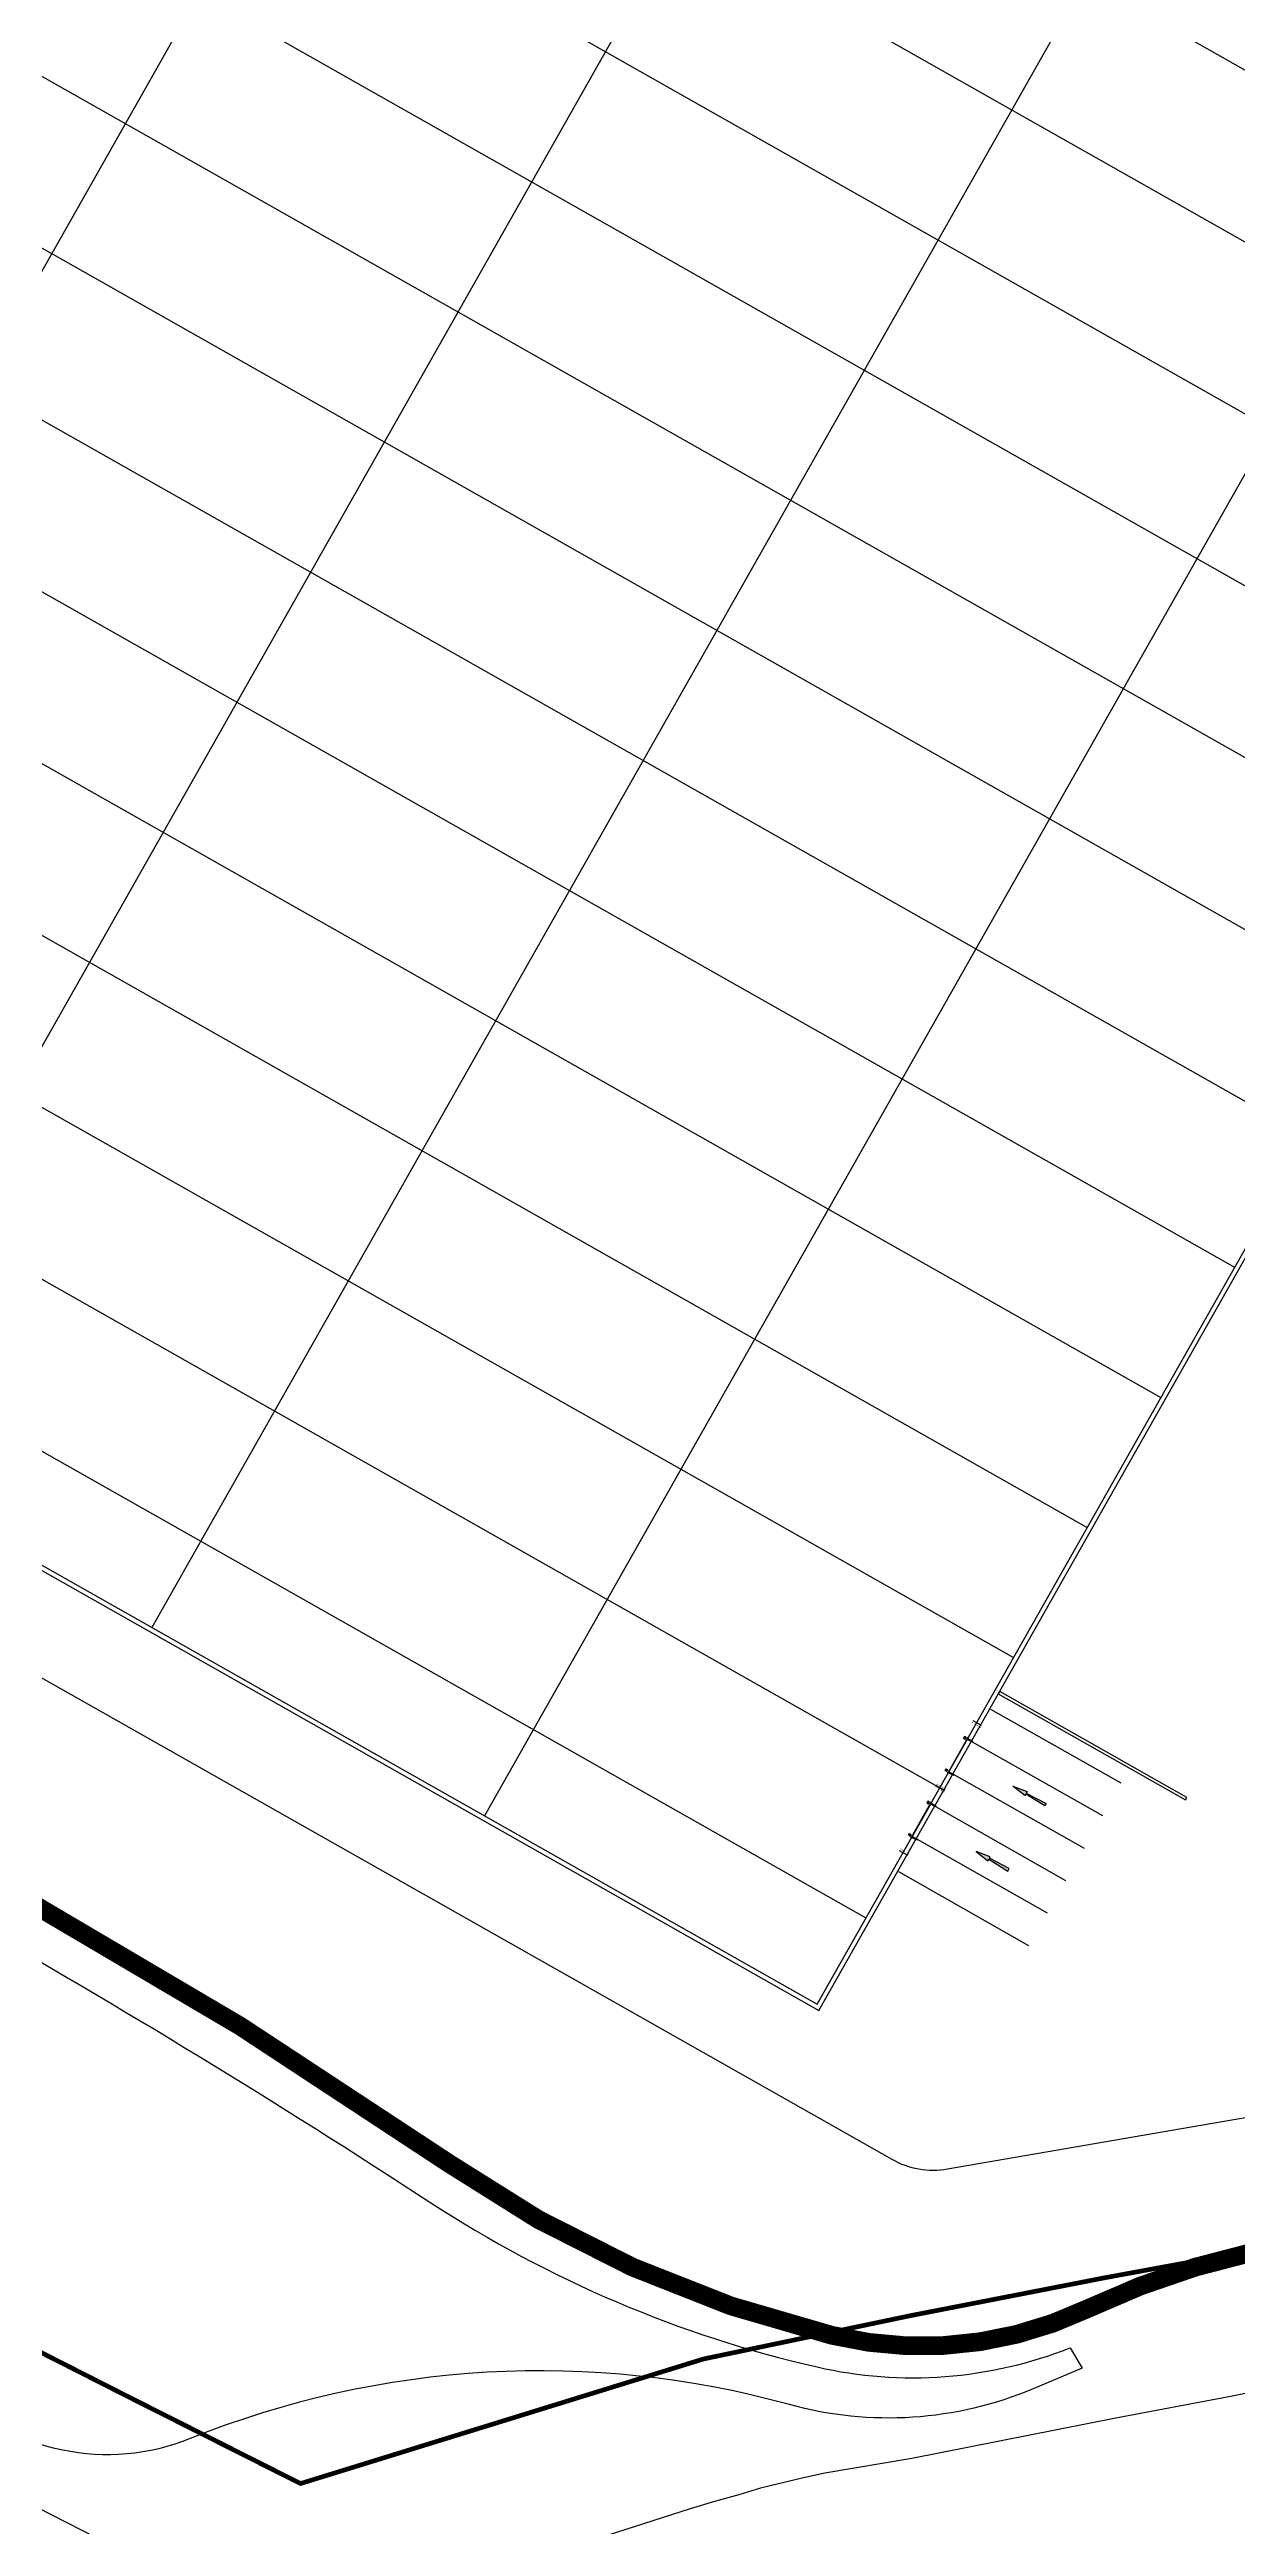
# Model space of a CAD drawing. Header units: millimetres. Extents: x 111502 to 977541, y 8702 to 1044108.
# Drawn here: x 489751.6 to 489878.6, y 240561.7 to 240826.7 of the extents above; entities that cross this region are included whole.
import ezdxf

# ---------------------------------------------------------------- set-up
doc = ezdxf.new("R2010")
doc.units = ezdxf.units.MM
doc.header["$LTSCALE"] = 0.25
doc.linetypes.add('DASHED2', pattern=[9.525, 6.35, -3.175])
for name, color, linetype in [('E HVSS As Laid HV', 10, 'Continuous'), ('Proposed Employment Area - 11-089-MP013-01a$0$A-Cldg-Panl-P', 7, 'Continuous'), ('Proposed Employment Area - 11-089-MP013-01a$0$A-Door-Extn-P', 7, 'Continuous'), ('Proposed Employment Area - 11-089-MP013-01a$0$DOCK', 7, 'Continuous'), ('Proposed Employment Area - 11-089-MP013-01a$0$LINE50', 7, 'Continuous'), ('Proposed Employment Area - 11-089-MP013-01a$0$STEEL', 7, 'Continuous'), ('X HVSS Site Background', 8, 'Continuous'), ('X HVSS Site Outline', 210, 'Continuous')]:
    doc.layers.add(name, color=color, linetype=linetype)
doc.styles.add('Proposed Employment Area - 11-089-MP013-01a$0$Standard', font='txt')

# ---------------------------------------------------------------- blocks, each defined once
blk = doc.blocks.new('Proposed Commercial Boundary - 09.02.22')
at = {"layer": 'X HVSS Site Outline'}
blk.add_lwpolyline([(490122182, 240624986, 500, 500, 0), (490109478, 240617353, 500, 500, 0), (490057364, 240612470, 500, 500, 0), (490002669, 240622738, 500, 500, 0), (489982653, 240611972, 500, 500, 0), (489964911, 240605217, 500, 500, 0), (489948528, 240601648, 500, 500, 0), (489930462, 240598786, 500, 500, 0), (489908128, 240595496, 500, 500, 0), (489887183, 240592507, 500, 500, 0), (489864508, 240588336, 500, 500, 0), (489843647, 240584267, 500, 500, 0), (489821539, 240579638, 500, 500, 0), (489778416, 240566304, 500, 500, 0), (489760562, 240575305, 500, 500, 0), (489729373, 240591142, 500, 500, 0)], format="xyseb", dxfattribs=at)
blk = doc.blocks.new('Proposed Employment Area - 11-089-MP013-01a$0$guide')
for p, q in [((32, 0), (40, -2)), ((46, 0), (46, -1)), ((64, 0), (64, -3)), ((32, -2), (40, -4)), ((52, -4), (52, -8)), ((53, -4), (53, -7)), ((54, -4), (54, -6)), ((62, -1), (62, -7)), ((64, -3), (67, -3)), ((64, -5), (64, -8)), ((64, -5), (66, -5)), ((82, -19), (66, -5)), ((83, -18), (67, -3))]:
    blk.add_line(p, q)
for centre, radius, start, end in [((60, -4), 2.25, 270, 90), ((60, -4), 0.25, 270, 90), ((83, -18), 0.75, 230.0165, 50.0165)]:
    blk.add_arc(centre, radius, start, end)
at = {"layer": 'Proposed Employment Area - 11-089-MP013-01a$0$A-Cldg-Panl-P'}
blk.add_line((69, -2), (69, -2), dxfattribs=at)
at = {"layer": 'Proposed Employment Area - 11-089-MP013-01a$0$A-Door-Extn-P'}
blk.add_line((-68, -96), (105, -96), dxfattribs=at)
at = {"layer": 'Proposed Employment Area - 11-089-MP013-01a$0$LINE50'}
blk.add_line((22, -78), (22, -76), dxfattribs=at)
at = {"layer": 'Proposed Employment Area - 11-089-MP013-01a$0$STEEL'}
for p, q in [((0, 0), (32, 0)), ((0, -76), (0, 0)), ((46, 0), (64, 0)), ((-2, -40), (0, -40)), ((-2, -77), (-2, -40)), ((-2, -77), (0, -79)), ((0, -75), (2, -75)), ((0, -76), (2, -78)), ((0, -100), (0, -79)), ((0, -100), (2, -100)), ((2, -2), (32, -2)), ((2, -75), (2, -2)), ((2, -101), (2, -78)), ((2, -101), (9, -113)), ((4, -76), (22, -76)), ((4, -100), (4, -80)), ((4, -100), (11, -112)), ((6, -78), (22, -78)), ((20, -107), (18, -112)), ((22, -108), (19, -113)), ((20, -107), (22, -108)), ((40, -2), (60, -2)), ((40, -4), (60, -4)), ((46, -1), (62, -1)), ((52, -4), (53, -4)), ((52, -8), (64, -8)), ((53, -7), (62, -7)), ((54, -4), (60, -4)), ((54, -6), (60, -6))]:
    blk.add_line(p, q, dxfattribs=at)
for centre, radius, start, end in [((4, -78), 2, 90, 180), ((6, -80), 2, 90, 180), ((14, -110), 6, 210, 330), ((14, -110), 4, 210, 330)]:
    blk.add_arc(centre, radius, start, end, dxfattribs=at)
blk = doc.blocks.new('Proposed Employment Area - 11-089-MP013-01a$0$BOLLARD')
at = {"layer": 'Proposed Employment Area - 11-089-MP013-01a$0$DOCK'}
blk.add_lwpolyline([(-100, -100), (-100, 100), (100, 100), (100, -100)], close=True, dxfattribs=at)
for centre, radius in [((-75, 75), 10), ((0, 0), 75), ((75, 75), 10), ((-75, -75), 10), ((75, -75), 10)]:
    blk.add_circle(centre, radius, dxfattribs=at)
blk = doc.blocks.new('commercial background')
at = {"layer": 'X HVSS Site Background'}
for points in [[(1345.33, 167.88), (1343.29, 169.14), (1343.19, 168.98), (1341.92, 169.98), (1343.44, 169.41), (1343.35, 169.25), (1345.48, 168.14)], [(1341.53, 161.17), (1339.4, 162.28), (1339.49, 162.44), (1337.98, 163.01), (1339.24, 162.01), (1339.34, 162.17), (1341.38, 160.91)]]:
    blk.add_hatch(color=256, dxfattribs=at).paths.add_polyline_path(points)
for p, q in [((1436.27, 681.99), (1178.67, 227.28)), ((1471.85, 661.84), (1214.25, 207.13)), ((1507.42, 641.69), (1249.82, 186.97)), ((1542.99, 621.53), (1285.4, 166.82)), ((1093.98, 263.19), (1328.97, 130.07)), ((1339.52, 178.21), (1353.45, 170.34)), ((1337.07, 175), (1337.45, 174.86)), ((1337.11, 175.06), (1337.42, 174.8)), ((1337.28, 174.96), (1337.47, 174.86)), ((1337.43, 174.8), (1337.55, 174.73)), ((1337.55, 174.72), (1351.49, 166.85)), ((1335.07, 171.45), (1335.45, 171.32)), ((1335.1, 171.51), (1335.42, 171.26)), ((1335.24, 171.35), (1335.43, 171.25)), ((1335.46, 171.31), (1335.59, 171.24)), ((1335.59, 171.24), (1349.52, 163.37)), ((1333.16, 168.08), (1333.54, 167.94)), ((1333.19, 168.14), (1333.5, 167.88)), ((1333.37, 168.04), (1333.55, 167.94)), ((1333.51, 167.87), (1333.64, 167.8)), ((1333.64, 167.8), (1347.55, 159.9)), ((1331.15, 164.54), (1331.53, 164.4)), ((1331.18, 164.6), (1331.49, 164.34)), ((1331.32, 164.43), (1331.5, 164.33)), ((1331.54, 164.39), (1331.66, 164.32)), ((1331.66, 164.32), (1345.57, 156.42)), ((1329.69, 160.84), (1343.6, 152.94)), ((1334.93, 129.03), (1409.29, 141.86))]:
    blk.add_line(p, q, dxfattribs=at)
for points in [[(1142.42, 247.24), (1321.16, 145.99), (1579.25, 601.57), (1400.51, 702.83)], [(1143.1, 247.43), (1320.97, 146.67), (1578.57, 601.38), (1400.7, 702.15)], [(1340.35, 179.86), (1360.37, 168.53), (1360.51, 168.79), (1340.5, 180.12)], [(1337.06, 175.12), (1335, 171.46), (1335.04, 171.44), (1337.1, 175.09)], [(1337.11, 175.06), (1337.07, 175), (1337.42, 174.8), (1337.45, 174.86)], [(1335.07, 171.45), (1335.1, 171.51), (1335.45, 171.32), (1335.42, 171.26)], [(1345.33, 167.88), (1343.29, 169.14), (1343.19, 168.98), (1341.92, 169.98), (1343.44, 169.41), (1343.35, 169.25), (1345.48, 168.14)], [(1331.07, 164.54), (1333.15, 168.19), (1333.18, 168.17), (1331.11, 164.52)], [(1333.19, 168.14), (1333.16, 168.08), (1333.5, 167.88), (1333.54, 167.94)], [(1331.15, 164.54), (1331.18, 164.6), (1331.53, 164.4), (1331.49, 164.34)], [(1341.53, 161.17), (1339.4, 162.28), (1339.49, 162.44), (1337.98, 163.01), (1339.24, 162.01), (1339.34, 162.17), (1341.38, 160.91)]]:
    blk.add_lwpolyline(points, close=True, dxfattribs=at)
at = {"layer": 'X HVSS Site Background', "flags": 128}
for points in [[(1242.97, 423.72), (1420.84, 322.95)], [(1235.08, 409.8), (1412.95, 309.03)], [(1227.19, 395.88), (1405.07, 295.11)], [(1219.31, 381.95), (1397.18, 281.19)], [(1211.42, 368.03), (1389.29, 267.27)], [(1203.53, 354.11), (1381.41, 253.35)], [(1195.65, 340.19), (1373.52, 239.42)], [(1187.76, 326.27), (1365.63, 225.5)], [(1179.87, 312.35), (1357.75, 211.58)], [(1171.99, 298.43), (1349.86, 197.66)], [(1164.1, 284.51), (1341.98, 183.74)], [(1156.21, 270.58), (1334.09, 169.82)], [(1148.33, 256.66), (1326.2, 155.9)]]:
    blk.add_lwpolyline(points, dxfattribs=at)
at = {"layer": 'X HVSS Site Background', "const_width": 2, "flags": 128}
blk.add_lwpolyline([(1051.81, 240.88), (1059.59, 236.47, 0.04717), (1140.77, 200.1, -0.033052), (1212.54, 170.35, -0.036908), (1281.61, 129.62, 0.092551), (1322.57, 111.23, 0.171997), (1349.86, 114.06, -0.075321), (1373.49, 121.2, 0.021719), (1459.91, 137.51, 0.07964), (1478.31, 145.05, -0.220136), (1491.02, 146.52, 0.101332), (1524.48, 135.58, -0.047845), (1561.02, 135.98, 0.13682), (1608.9, 147.74, -0.082491), (1660.43, 179.04, 0.035972), (1680.83, 188.98, -0.009191), (1817.67, 264.95, 0.024079), (1856.89, 288.28, 0.094359), (1866.98, 298.13, 0.003918), (1887.13, 327.45, -0.047903), (1909.67, 354.78, -0.414136)], format="xyb", dxfattribs=at)
at = {"layer": 'X HVSS Site Background', "flags": 128}
blk.add_lwpolyline([(1050.17, 216.54), (1054.45, 214.25, 0.126111), (1081.74, 207.55, -0.062676), (1124.99, 202.55, -0.053965), (1177.77, 183.4, -0.030748), (1279.66, 125.42, 0.088636), (1320.98, 107.85, 0.151601), (1348.04, 109.9), (1349.33, 107.72), (1344.09, 105.51, -0.168792), (1318.03, 103.82, 0.164624), (1253.94, 100.18, -0.301304), (1228.24, 105.45, 0.077387), (1145.03, 166.53, -0.003413), (1086.1, 197.62, 0.040109), (1060.44, 208.84, -0.090313), (1049.13, 215.2)], format="xyb", close=True, dxfattribs=at)
at = {"layer": 'X HVSS Site Background'}
for points in [[(1337.1, 175.05), (1337.07, 174.99), (1337.55, 174.72), (1337.63, 174.85), (1337.62, 174.85), (1337.62, 174.84)], [(1338.54, 176.47), (1337.66, 176.96)], [(1334.6, 169.5), (1333.73, 169.99)], [(1334.63, 169.54), (1333.75, 170.04)], [(1335.07, 171.46), (1335.1, 171.52), (1335.59, 171.25), (1335.52, 171.12), (1335.51, 171.12), (1335.52, 171.13)], [(1333.18, 168.13), (1333.15, 168.07), (1333.64, 167.8), (1333.71, 167.93), (1333.71, 167.93), (1333.7, 167.91)], [(1331.15, 164.55), (1331.18, 164.6), (1331.66, 164.33), (1331.59, 164.2), (1331.59, 164.2), (1331.6, 164.21)], [(1330.67, 162.58), (1329.8, 163.08)]]:
    blk.add_lwpolyline(points, dxfattribs=at)
for points in [[(1337.28, 174.96), (1337.32, 175.03), (1337.31, 175.03, 0.414214), (1337.31, 175.03), (1337.28, 174.98, -0.414214), (1337.26, 174.98), (1337.13, 175.05, -0.414214), (1337.13, 175.07), (1337.15, 175.12, 0.414214), (1337.15, 175.12), (1337.14, 175.12), (1337.11, 175.06)], [(1335.24, 171.36), (1335.21, 171.29), (1335.2, 171.3, -0.414214), (1335.2, 171.3), (1335.22, 171.35, 0.414214), (1335.22, 171.36), (1335.09, 171.44, 0.414214), (1335.07, 171.43), (1335.04, 171.38, -0.414214), (1335.04, 171.38), (1335.03, 171.39), (1335.07, 171.45)], [(1333.36, 168.04), (1333.4, 168.1), (1333.39, 168.11, 0.414214), (1333.39, 168.11), (1333.36, 168.06, -0.414214), (1333.35, 168.05), (1333.21, 168.13, -0.414214), (1333.21, 168.15), (1333.24, 168.19, 0.414214), (1333.24, 168.19), (1333.23, 168.2), (1333.19, 168.14)], [(1331.32, 164.44), (1331.28, 164.37), (1331.27, 164.38, -0.414214), (1331.27, 164.38), (1331.3, 164.43, 0.414214), (1331.3, 164.44), (1331.16, 164.52, 0.414214), (1331.15, 164.51), (1331.12, 164.46, -0.414214), (1331.12, 164.46), (1331.11, 164.47), (1331.15, 164.54)]]:
    blk.add_lwpolyline(points, format="xyb", close=True, dxfattribs=at)
blk.add_arc((1333.4, 137.9), 9, 240.4683, 279.7852, dxfattribs=at)
for name, p, xscale, yscale, zscale, rotation in [('Proposed Employment Area - 11-089-MP013-01a$0$BOLLARD', (1336.77, 175.17), -0.000999999999999999, 0.000999999999999999, 0.000999999999999999, 60.53663471836293), ('Proposed Employment Area - 11-089-MP013-01a$0$guide', (1337.14, 175.12), 0.000999999999999999, 0.000999999999999999, 0.000999999999999999, 240.536634718363), ('Proposed Employment Area - 11-089-MP013-01a$0$BOLLARD', (1334.8, 171.69), 0.000999999999999999, 0.000999999999999999, 0.000999999999999999, 60.53663471836291), ('Proposed Employment Area - 11-089-MP013-01a$0$guide', (1335.04, 171.4), -0.000999999999999999, 0.000999999999999999, 0.000999999999999999, 240.536634718363), ('Proposed Employment Area - 11-089-MP013-01a$0$BOLLARD', (1332.85, 168.25), -0.0009999999999999996, 0.0009999999999999996, 0.0009999999999999996, 60.40002748866495), ('Proposed Employment Area - 11-089-MP013-01a$0$guide', (1333.22, 168.19), 0.0009999999999999996, 0.0009999999999999996, 0.0009999999999999996, 240.4000274886649), ('Proposed Employment Area - 11-089-MP013-01a$0$BOLLARD', (1330.88, 164.77), 0.0009999999999999994, 0.0009999999999999994, 0.0009999999999999994, 60.40002748866494), ('Proposed Employment Area - 11-089-MP013-01a$0$guide', (1331.11, 164.48), -0.0009999999999999996, 0.0009999999999999996, 0.0009999999999999996, 240.4000274886649)]:
    blk.add_blockref(name, p, dxfattribs=dict(at, xscale=xscale, yscale=yscale, zscale=zscale, rotation=rotation))
at = {"layer": 'X HVSS Site Background', "char_height": 0.125, "width": 1.5, "style": 'Proposed Employment Area - 11-089-MP013-01a$0$Standard'}
for insert, attachment_point, rotation in [((1338.04, 176.6), 2, 330.5366), ((1334.13, 169.68), 8, 150.4), ((1334.23, 169.86), 8, 330.5366), ((1330.3, 162.94), 2, 150.4)]:
    blk.add_mtext('{\\fArial|b0|i0|c0|p34;8M Setout Line}', dxfattribs=dict(at, insert=insert, attachment_point=attachment_point, rotation=rotation))
at = {"layer": 'X HVSS Site Background', "style": 'Proposed Employment Area - 11-089-MP013-01a$0$Standard'}
for p, rotation in [((485.88, 899.5), 95.9302), ((729.37, 850.69), 240.5366), ((319.53, 839.47), 95.9302), ((520.9, 756.6), 330.4683), ((1582.14, 507.49), 240.4683), ((1846.75, 293.1), 209.3143), ((1096.5, 265.37), 60.4683)]:
    blk.add_attdef('NOOFPARKINGSPACES', p, '', height=0.3, rotation=rotation, dxfattribs=at)
blk = doc.blocks.new('OS MAP 060722')
at = {"layer": 'X HVSS Site Background', "flags": 128}
for points in [[(727.23, 1553.62), (750.82, 1541.09), (750.82, 1541.09), (782.82, 1524.19), (782.82, 1524.19), (847.72, 1489.79), (847.72, 1489.79), (853.52, 1486.69), (853.52, 1486.69), (859.22, 1483.59), (859.22, 1483.59), (866.02, 1479.49), (866.02, 1479.49), (872.72, 1475.29), (872.72, 1475.29), (893.81, 1462.3), (893.81, 1462.3), (895.12, 1461.49), (895.12, 1461.49), (909.17, 1452.89), (909.17, 1452.89), (931.72, 1441.49), (931.72, 1441.49), (963.42, 1425.29)], [(1070.12, 1449.89), (1067.12, 1449.29), (1067.12, 1449.29), (1055.02, 1446.99), (1055.02, 1446.99), (1033.22, 1442.69), (1033.22, 1442.69), (1023.92, 1441.09), (1023.92, 1441.09), (1021.62, 1440.59), (1021.62, 1440.59), (1017.02, 1439.49), (1017.02, 1439.49), (1014.72, 1438.79), (1014.72, 1438.79), (1012.12, 1438.09), (1012.12, 1438.09), (1009.52, 1437.29), (1009.52, 1437.29), (997.62, 1433.49)]]:
    blk.add_lwpolyline(points, dxfattribs=at)

msp = doc.modelspace()

# ---------------------------------------------------------------- linework, layer by layer
at = {"lineweight": 0}
msp.add_circle((488727.82, 239008.33), 11388.42, dxfattribs=at)

# ---------------------------------------------------------------- block references
at = {"layer": 'E HVSS As Laid HV', "linetype": 'DASHED2', "lineweight": 0}
msp.add_blockref('OS MAP 060722', (488810.58, 239126.31), dxfattribs=at)
at = {"layer": 'X HVSS Site Background', "lineweight": 0}
msp.add_blockref('commercial background', (488512.69, 240470.93), dxfattribs=at)
at = {"layer": 'X HVSS Site Outline', "lineweight": 0, "xscale": 0.001, "yscale": 0.001, "zscale": 0.001}
msp.add_blockref('Proposed Commercial Boundary - 09.02.22', (0, 0), dxfattribs=at)

doc.saveas('drawing.dxf')
